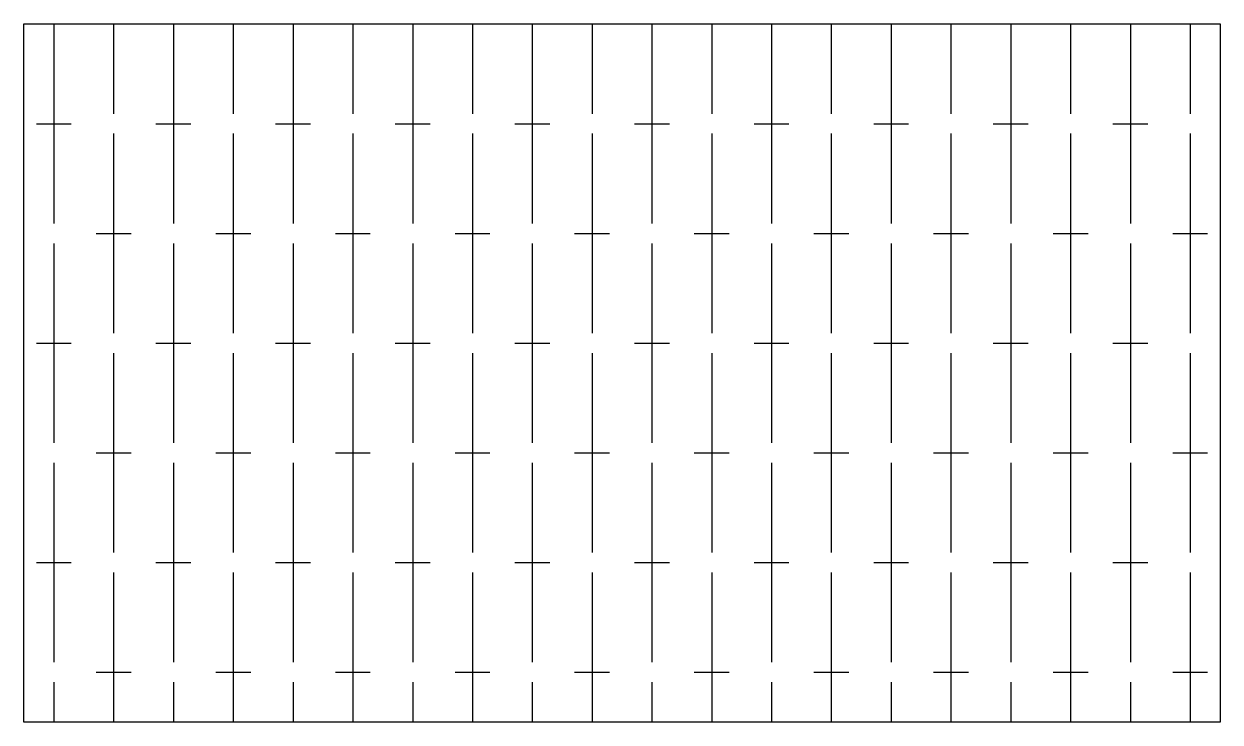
# Model space of a CAD drawing. Header units: millimetres. Extents: x 0 to 120, y 0 to 70.
import ezdxf

# ---------------------------------------------------------------- set-up
doc = ezdxf.new("R2010")
doc.units = ezdxf.units.MM
doc.layers.add('CUT', color=1, linetype='CONTINUOUS')

msp = doc.modelspace()

# ---------------------------------------------------------------- linework, layer by layer
at = {"layer": 'CUT'}
for p, q in [((3, 70), (3, 50)), ((9, 70), (9, 61)), ((15, 70), (15, 50)), ((21, 70), (21, 61)), ((27, 70), (27, 50)), ((33, 70), (33, 61)), ((39, 70), (39, 50)), ((45, 70), (45, 61)), ((51, 70), (51, 50)), ((57, 70), (57, 61)), ((63, 70), (63, 50)), ((69, 70), (69, 61)), ((75, 70), (75, 50)), ((81, 70), (81, 61)), ((87, 70), (87, 50)), ((93, 70), (93, 61)), ((99, 70), (99, 50)), ((105, 70), (105, 61)), ((111, 70), (111, 50)), ((117, 70), (117, 61)), ((1.25, 60), (4.75, 60)), ((13.25, 60), (16.75, 60)), ((25.25, 60), (28.75, 60)), ((37.25, 60), (40.75, 60)), ((49.25, 60), (52.75, 60)), ((61.25, 60), (64.75, 60)), ((73.25, 60), (76.75, 60)), ((85.25, 60), (88.75, 60)), ((97.25, 60), (100.75, 60)), ((109.25, 60), (112.75, 60)), ((9, 59), (9, 39)), ((21, 59), (21, 39)), ((33, 59), (33, 39)), ((45, 59), (45, 39)), ((57, 59), (57, 39)), ((69, 59), (69, 39)), ((81, 59), (81, 39)), ((93, 59), (93, 39)), ((105, 59), (105, 39)), ((117, 59), (117, 39)), ((3, 48), (3, 28)), ((7.25, 49), (10.75, 49)), ((15, 48), (15, 28)), ((19.25, 49), (22.75, 49)), ((27, 48), (27, 28)), ((31.25, 49), (34.75, 49)), ((39, 48), (39, 28)), ((43.25, 49), (46.75, 49)), ((51, 48), (51, 28)), ((55.25, 49), (58.75, 49)), ((63, 48), (63, 28)), ((67.25, 49), (70.75, 49)), ((75, 48), (75, 28)), ((79.25, 49), (82.75, 49)), ((87, 48), (87, 28)), ((91.25, 49), (94.75, 49)), ((99, 48), (99, 28)), ((103.25, 49), (106.75, 49)), ((111, 48), (111, 28)), ((115.25, 49), (118.75, 49)), ((1.25, 38), (4.75, 38)), ((13.25, 38), (16.75, 38)), ((25.25, 38), (28.75, 38)), ((37.25, 38), (40.75, 38)), ((49.25, 38), (52.75, 38)), ((61.25, 38), (64.75, 38)), ((73.25, 38), (76.75, 38)), ((85.25, 38), (88.75, 38)), ((97.25, 38), (100.75, 38)), ((109.25, 38), (112.75, 38)), ((9, 37), (9, 17)), ((21, 37), (21, 17)), ((33, 37), (33, 17)), ((45, 37), (45, 17)), ((57, 37), (57, 17)), ((69, 37), (69, 17)), ((81, 37), (81, 17)), ((93, 37), (93, 17)), ((105, 37), (105, 17)), ((117, 37), (117, 17)), ((7.25, 27), (10.75, 27)), ((19.25, 27), (22.75, 27)), ((31.25, 27), (34.75, 27)), ((43.25, 27), (46.75, 27)), ((55.25, 27), (58.75, 27)), ((67.25, 27), (70.75, 27)), ((79.25, 27), (82.75, 27)), ((91.25, 27), (94.75, 27)), ((103.25, 27), (106.75, 27)), ((115.25, 27), (118.75, 27)), ((3, 26), (3, 6)), ((15, 26), (15, 6)), ((27, 26), (27, 6)), ((39, 26), (39, 6)), ((51, 26), (51, 6)), ((63, 26), (63, 6)), ((75, 26), (75, 6)), ((87, 26), (87, 6)), ((99, 26), (99, 6)), ((111, 26), (111, 6)), ((1.25, 16), (4.75, 16)), ((13.25, 16), (16.75, 16)), ((25.25, 16), (28.75, 16)), ((37.25, 16), (40.75, 16)), ((49.25, 16), (52.75, 16)), ((61.25, 16), (64.75, 16)), ((73.25, 16), (76.75, 16)), ((85.25, 16), (88.75, 16)), ((97.25, 16), (100.75, 16)), ((109.25, 16), (112.75, 16)), ((9, 15), (9, 0)), ((21, 15), (21, 0)), ((33, 15), (33, 0)), ((45, 15), (45, 0)), ((57, 15), (57, 0)), ((69, 15), (69, 0)), ((81, 15), (81, 0)), ((93, 15), (93, 0)), ((105, 15), (105, 0)), ((117, 15), (117, 0)), ((7.25, 5), (10.75, 5)), ((19.25, 5), (22.75, 5)), ((31.25, 5), (34.75, 5)), ((43.25, 5), (46.75, 5)), ((55.25, 5), (58.75, 5)), ((67.25, 5), (70.75, 5)), ((79.25, 5), (82.75, 5)), ((91.25, 5), (94.75, 5)), ((103.25, 5), (106.75, 5)), ((115.25, 5), (118.75, 5)), ((3, 4), (3, 0)), ((15, 4), (15, 0)), ((27, 4), (27, 0)), ((39, 4), (39, 0)), ((51, 4), (51, 0)), ((63, 4), (63, 0)), ((75, 4), (75, 0)), ((87, 4), (87, 0)), ((99, 4), (99, 0)), ((111, 4), (111, 0))]:
    msp.add_line(p, q, dxfattribs=at)
msp.add_lwpolyline([(0, 70), (120, 70), (120, 0), (0, 0), (0, 70)], dxfattribs=at)

doc.saveas('drawing.dxf')
